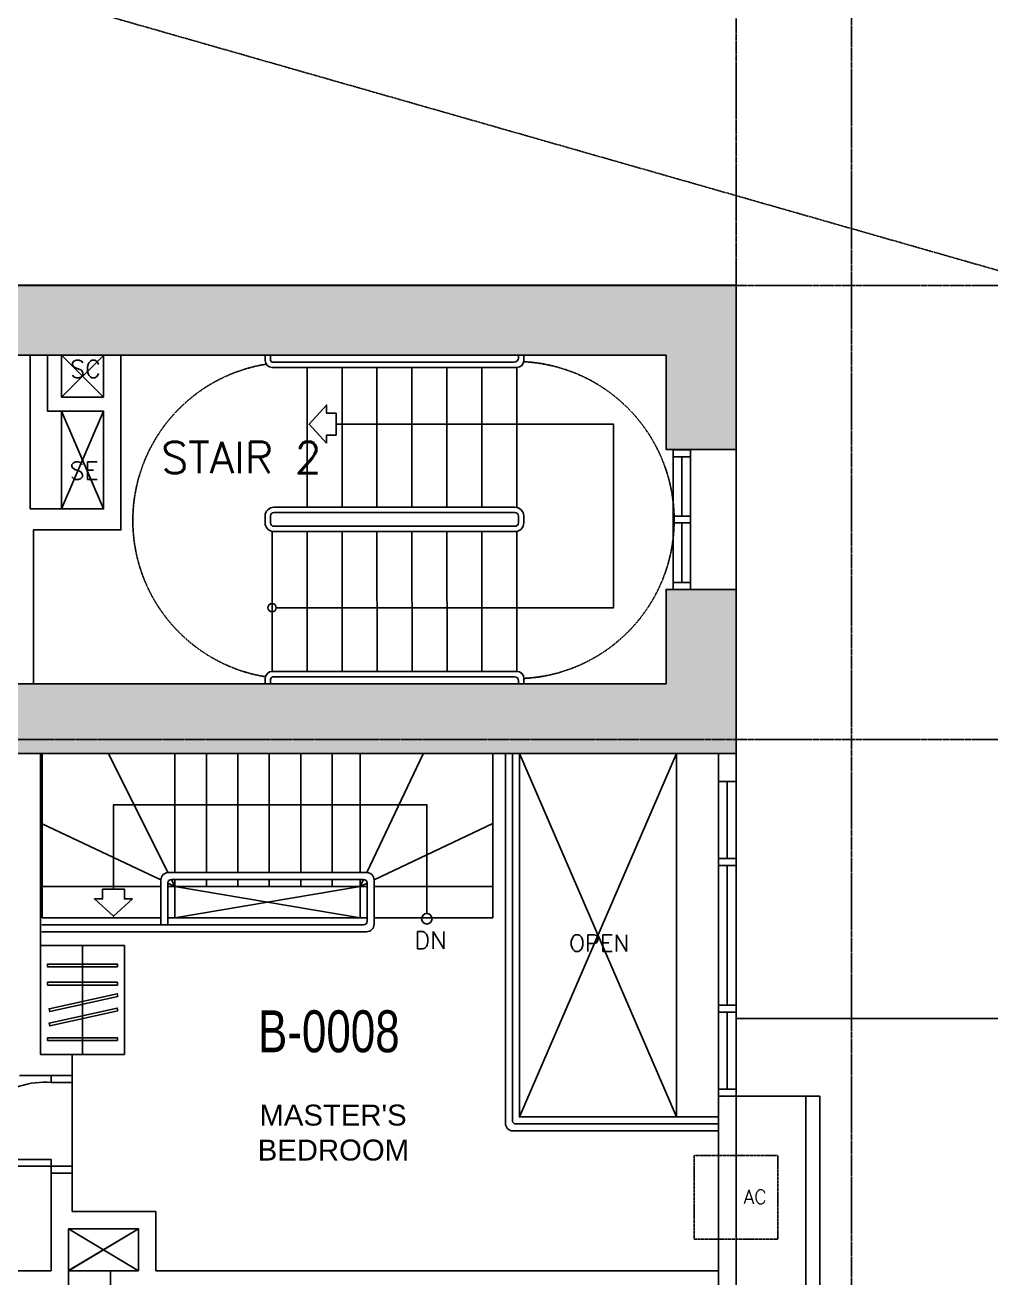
# Model space of a CAD drawing. Header units: inches. Extents: x -189245 to 740841, y -215444 to 469401.
# Drawn here: x 193047 to 199957, y -98932 to -89968 of the extents above; entities that cross this region are included whole.
import ezdxf
from ezdxf.enums import TextEntityAlignment as Align

# ---------------------------------------------------------------- set-up
doc = ezdxf.new("R2010")
doc.units = ezdxf.units.IN
doc.header["$LTSCALE"] = 10
doc.header["$MEASUREMENT"] = 0
for name, pattern in [('GRID NORMAL$0$GRID BASEMENT$0$GRID GROUND$0$GRID$0$$0$PHANTOM', [2.5, 1.25, -0.25, 0.25, -0.25, 0.25, -0.25]), ('HIDDEN', [0.375, 0.25, -0.125]), ('HIDDEN2', [0.1875, 0.125, -0.0625]), ('LEOJ', [0.3, 0.2, -0.1])]:
    doc.linetypes.add(name, pattern=pattern)
for name, color, linetype in [('3', 252, 'Continuous'), ('A-CMU WALL', 4, 'Continuous'), ('A-DOOR', 1, 'Continuous'), ('A-EQUIPMENT', 2, 'Continuous'), ('A-EQUIPTMENT', 1, 'Continuous'), ('A-GRID', 8, 'Continuous'), ('A-HATCH-SOLID', 252, 'Continuous'), ('A-RAILING', 2, 'Continuous'), ('A-SHEARWALL', 6, 'Continuous'), ('A-STAIR', 1, 'Continuous'), ('A-TEXT', 3, 'Continuous'), ('A-UNIT NUMBER', 2, 'Continuous'), ('A-WINDOW', 2, 'Continuous'), ('CABINET', 1, 'Continuous'), ('GRID BASEMENT$0$A-PROPERTY LINE', 1, 'Continuous'), ('TEXT', 3, 'Continuous'), ('TSG - plaster', 4, 'Continuous'), ('TSG- Beam', 4, 'LEOJ'), ('TSG- DIM-WALL SETOUT', 1, 'Continuous'), ('TSG- OPENNING', 1, 'Continuous'), ('TSG- plaster', 4, 'Continuous'), ('TSG-DIM_WINDWS', 1, 'Continuous')]:
    doc.layers.add(name, color=color, linetype=linetype)
doc.styles.add('ARIAL', font='ARIAL.TTF', dxfattribs={"width": 0.75})
doc.styles.add('PRSP_Simplex', font='simplex.shx')

# ---------------------------------------------------------------- blocks, each defined once
blk = doc.blocks.new('STAIR 1 2 3')
at = {"layer": 'A-STAIR', "color": 2, "linetype": 'Continuous'}
for p, q in [((-38999.8, 14612.2), (-38999.8, 14650.2)), ((-37187.8, 14630.2), (-37187.8, 14650.2)), ((-37149.8, 14612.2), (-37149.8, 14650.2)), ((-38949.8, 14562.2), (-37199.8, 14562.2)), ((-38941.8, 14600.2), (-37217.8, 14600.2)), ((-38936.8, 13562.5), (-37212.8, 13562.5)), ((-37212.8, 13562.5), (-38796.8, 13562.5)), ((-38999.8, 13451.5), (-38999.8, 13500.5)), ((-38961.8, 13500.5), (-38961.8, 13450.5)), ((-38936.8, 13524.5), (-37352.8, 13524.5)), ((-37212.8, 13524.5), (-38796.8, 13524.5)), ((-37187.8, 13500.5), (-37187.8, 13450.5)), ((-37149.8, 13451.5), (-37149.8, 13500.5)), ((-37212.8, 13426.5), (-38858.7, 13426.5)), ((-38796.8, 13426.5), (-37212.8, 13426.5)), ((-38796.8, 13388.5), (-38127, 13388.5)), ((-37212.8, 13388.5), (-38022.6, 13388.5)), ((-38948.4, 12388), (-37198.4, 12388)), ((-38998.4, 12338), (-38998.4, 12300)), ((-38960.4, 12330), (-38960.4, 12300)), ((-38940.4, 12350), (-37216.4, 12350)), ((-37186.4, 12320), (-37186.4, 12300)), ((-37148.4, 12338), (-37148.4, 12300))]:
    blk.add_line(p, q, dxfattribs=at)
at = {"layer": 'A-STAIR', "linetype": 'Continuous'}
blk.add_line((-37039.7, 12300.2), (-37039.7, 12300.2), dxfattribs=at)
at = {"layer": 'A-STAIR', "color": 2, "linetype": 'Continuous'}
for points in [[(-38961.8, 14620.2), (-38961.8, 14650)], [(-38022.6, 13388.5), (-38936.8, 13388.5)]]:
    blk.add_lwpolyline(points, dxfattribs=at)
at = {"layer": 'A-STAIR', "linetype": 'Continuous'}
for points in [[(-38699.8, 14562.2), (-38699.8, 13562.5)], [(-38449.8, 14562.2), (-38449.8, 13562.5)], [(-38199.8, 14562.2), (-38199.8, 13562.5)], [(-37949.8, 14562.2), (-37949.8, 13562.5)], [(-37699.8, 14562.2), (-37699.8, 13562.5)], [(-37449.8, 14562.2), (-37449.8, 13562.5)], [(-37199.8, 14562.2), (-37199.8, 13561.3)], [(-38949.8, 13388.5), (-38948.4, 12388)], [(-38699.8, 13388.5), (-38698.4, 12388)], [(-38449.8, 13388.5), (-38448.4, 12388)], [(-38199.8, 13388.5), (-38198.4, 12388)], [(-37949.8, 13388.5), (-37948.4, 12388)], [(-37699.8, 13388.5), (-37698.4, 12388)], [(-37449.8, 13388.5), (-37448.4, 12388)], [(-37199.8, 13389.9), (-37198.4, 12388)]]:
    blk.add_lwpolyline(points, dxfattribs=at)
at = {"layer": 'A-STAIR', "color": 2}
blk.add_lwpolyline([(-38560.4, 14020.5), (-38684.8, 14157), (-38560.4, 14293.5), (-38560.4, 14235), (-38491.6, 14235), (-38491.6, 14079), (-38560.4, 14079)], close=True, dxfattribs=at)
at = {"layer": 'A-STAIR'}
blk.add_lwpolyline([(-38919.8, 12844), (-36506.7, 12844), (-36506.7, 14157), (-38491.6, 14157)], dxfattribs=at)
at = {"layer": 'A-STAIR', "color": 2, "linetype": 'Continuous'}
for points in [[(-38858.7, 13426.5), (-38936.8, 13426.5, -0.414214), (-38961.8, 13451.5), (-38961.8, 13500.5)], [(-37291, 13524.5), (-37212.8, 13524.5, -0.414214), (-37187.8, 13499.5), (-37187.8, 13450.5)], [(-37291, 13426.5), (-37212.8, 13426.5, 0.414214), (-37187.8, 13451.5), (-37187.8, 13500.5)]]:
    blk.add_lwpolyline(points, format="xyb", dxfattribs=at)
at = {"layer": 'A-STAIR', "color": 2}
blk.add_circle((-38949.8, 12844), 30, dxfattribs=at)
at = {"layer": 'A-STAIR', "color": 2, "linetype": 'Continuous'}
for centre, radius, start, end in [((-38949.8, 14612.2), 50, 180, 270), ((-38941.8, 14620.2), 20, 180, 270), ((-37217.8, 14630.2), 30, 270, 0), ((-37199.8, 14612.2), 50, 270, 0), ((-38937.7, 13500.4), 62.2, 89.2192, 179.86407), ((-38937.7, 13500.4), 62.2, 89.21928, 179.86414), ((-37212, 13500.4), 62.2, 0.13599, 90.78087), ((-38936.8, 13451.5), 63, 180.00007, 270.00007), ((-38937.7, 13500.4), 24.2, 88.01504, 179.64665), ((-38937.7, 13500.4), 24.2, 88.01514, 179.64671), ((-37212.8, 13451.5), 63, 270.00007, 0.00007), ((-38948.4, 12338), 50, 90, 180), ((-37198.4, 12338), 50, 0, 90), ((-38940.4, 12330), 20, 90, 180), ((-37216.4, 12320), 30, 0, 90)]:
    blk.add_arc(centre, radius, start, end, dxfattribs=at)
at = {"layer": 'A-STAIR', "linetype": 'HIDDEN'}
for centre, radius, start, end in [((-38813.4, 13467.5), 1132.7, 99.09401, 260.59976), ((-37208.1, 13470.8), 1134.4, 273.02061, 87.08955)]:
    blk.add_arc(centre, radius, start, end, dxfattribs=at)
blk = doc.blocks.new('grid')
at = {"layer": 'A-GRID', "linetype": 'GRID NORMAL$0$GRID BASEMENT$0$GRID GROUND$0$GRID$0$$0$PHANTOM'}
for p, q in [((-77958.8, -228688.5), (-77958.8, -289256.3)), ((-78783.8, -230188.4), (-78783.8, -289282.1)), ((-33688.1, -237636.6), (-100703.6, -237636.6)), ((-33688.1, -240886.6), (-100703.6, -240886.6))]:
    blk.add_line(p, q, dxfattribs=at)
blk = doc.blocks.new('SW6')
at = {"layer": 'A-HATCH-SOLID', "ltscale": 2}
blk.add_hatch(color=254, dxfattribs=at).paths.add_polyline_path([(0, -100), (0, 575), (500, 575), (500, -100), (500, -600), (-4675, -600), (-4675, -100)])
at = {"layer": 'A-SHEARWALL', "color": 6}
blk.add_lwpolyline([(0, -100), (0, 575), (500, 575), (500, -100), (500, -100), (500, -600), (-4675, -600), (-4675, -100), (-4675, -100), (-4675, -100), (0, -100)], dxfattribs=at)
blk = doc.blocks.new('door600')
at = {"color": 2}
for points in [[(50, 150), (100, 150), (100, 750), (50, 750)], [(50, 150), (0, 150), (0, 0), (50, 0)], [(700, 150), (650, 150), (650, 0), (700, 0)]]:
    blk.add_lwpolyline(points, close=True, dxfattribs=at)
at = {"color": 1}
blk.add_arc((100, 197.9), 552.1, 355.02089, 90, dxfattribs=at)
blk = doc.blocks.new('A$C39692B5D')
at = {"layer": 'CABINET', "color": 2, "linetype": 'HIDDEN', "ltscale": 500}
blk.add_line((300, 0), (300, 780.4), dxfattribs=at)
at = {"layer": 'CABINET', "color": 1, "linetype": 'Continuous'}
blk.add_lwpolyline([(600, 0), (0, 0), (0, 780.4), (600, 780.4)], close=True, dxfattribs=at)
at = {"layer": 'CABINET', "color": 2}
for points in [[(550, 626.9), (550, 646.9), (50, 646.9), (50, 626.9)], [(550, 497.3), (550, 517.3), (50, 517.3), (50, 497.3)], [(553.1, 415.2), (548.8, 434.8), (60.5, 326.9), (64.8, 307.4)], [(553.1, 313), (548.8, 332.5), (60.5, 224.7), (64.8, 205.1)], [(550, 99.4), (550, 119.4), (50, 119.4), (50, 99.4)]]:
    blk.add_lwpolyline(points, close=True, dxfattribs=at)

msp = doc.modelspace()

# ---------------------------------------------------------------- hatches: boundary and pattern name
at = {"layer": 'TSG- DIM-WALL SETOUT'}
h = msp.add_hatch(color=253, dxfattribs=at)
h.paths.add_polyline_path([(186285.29041, -132626.32537), (187185.29041, -132626.32537), (187185.29041, -133326.32537), (186285.29041, -133326.32537)])
h.paths.add_polyline_path([(197335.29041, -109930.85693), (198135.29041, -109930.85693), (198135.29041, -109230.85693), (197335.29041, -109230.85693)])
h.paths.add_polyline_path([(201710.2904, -122730.85693), (202410.2904, -122730.85693), (202410.2904, -121730.85693), (201710.2904, -121730.85693)])
h.paths.add_polyline_path([(207710.29041, -122730.85693), (208410.29041, -122730.85693), (208410.29041, -121730.85693), (207710.29041, -121730.85693)])
h.paths.add_polyline_path([(213710.29041, -122730.85693), (214410.29041, -122730.85693), (214410.29041, -121730.85693), (213710.29041, -121730.85693)])
h.paths.add_polyline_path([(219710.29041, -122730.85693), (220410.29041, -122730.85693), (220410.29041, -121730.85693), (219710.29041, -121730.85693)])
h.paths.add_polyline_path([(201710.2904, -117730.85693), (202410.2904, -117730.85693), (202410.2904, -116730.85693), (201710.2904, -116730.85693)])
h.paths.add_polyline_path([(204710.29041, -110230.85693), (205410.29041, -110230.85693), (205410.29041, -109230.85693), (204710.29041, -109230.85693)])
h.paths.add_polyline_path([(210710.29041, -110230.85693), (211410.29041, -110230.85693), (211410.29041, -109230.85693), (210710.29041, -109230.85693)])
h.paths.add_polyline_path([(197335.29041, -122730.85693), (198135.29041, -122730.85693), (198135.29041, -122030.85693), (197335.29041, -122030.85693)])
h.paths.add_polyline_path([(186285.29041, -115430.85693), (186285.29041, -116530.85693), (186985.29041, -116530.85693), (186985.29041, -115430.85693)])
h.paths.add_polyline_path([(197335.29041, -129330.85693), (198135.29041, -129330.85693), (198135.29041, -128630.85693), (197335.29041, -128630.85693)])
h.paths.add_polyline_path([(197335.29041, -103330.85693), (198135.29041, -103330.85693), (198135.29041, -102630.85693), (197335.29041, -102630.85693)])
h.paths.add_polyline_path([(192960.29041, -102580.85693), (194060.29, -102580.85683), (194060.29028, -103380.85683), (192960.29041, -103380.85693)])
h.paths.add_polyline_path([(213710.29041, -117730.85693), (214410.29041, -117730.85693), (214410.29041, -116730.85693), (213710.29041, -116730.85693)])
h.paths.add_polyline_path([(216710.64854, -110230.85693), (217410.64854, -110230.85693), (217410.64854, -109230.85693), (216710.64854, -109230.85693)])
h.paths.add_polyline_path([(219710.29041, -117730.85693), (220410.29041, -117730.85693), (220410.29041, -116730.85693), (219710.29041, -116730.85693)])
h.paths.add_polyline_path([(207710.29041, -117730.85693), (208410.29041, -117730.85693), (208410.29041, -116730.85693), (207710.29041, -116730.85693)])
h.paths.add_polyline_path([(186285.29041, -95230.85693), (187085.29041, -95230.85693), (187085.29041, -94530.85693), (186285.29041, -94530.85693)])
h.paths.add_polyline_path([(186285.29041, -99330.85985), (187185.29041, -99330.85985), (187185.29041, -98630.85985), (186285.29041, -98630.85985)])
h.paths.add_polyline_path([(186285.29041, -107330.85693), (187285.29041, -107330.85693), (187285.29041, -106630.85693), (186285.29041, -106630.85693)])
h.paths.add_polyline_path([(186285.29041, -124630.85693), (187285.29041, -124630.85693), (187285.29041, -125330.85693), (186285.29041, -125330.85693)])
h.paths.add_polyline_path([(192960.29041, -128580.85704), (194060.29, -128580.85693), (194060.29028, -129380.85693), (192960.29041, -129380.85704)])
h.paths.add_polyline_path([(186285.29041, -136730.85693), (187085.29041, -136730.85693), (187085.29041, -137430.85693), (186285.29041, -137430.85693)])
edge = h.paths.add_edge_path()
edge.add_line((233760.29041, -115230.85693), (233760.29041, -113730.85693))
edge = h.paths.add_edge_path()
edge.add_line((233760.29041, -121230.85693), (233760.29041, -122730.85693))
h.paths.add_polyline_path([(233160.29041, -115230.85693), (233760.29041, -115230.85693), (233760.29041, -113730.85693), (233160.29041, -113730.85693)])
h.paths.add_polyline_path([(233160.29041, -116730.85693), (233760.29041, -116730.85693), (233760.29041, -118230.85693), (233160.29041, -118230.85693)])
h.paths.add_polyline_path([(233160.29041, -109230.85693), (233760.29041, -109230.85693), (233760.29041, -110730.85693), (233160.29041, -110730.85693)])
edge = h.paths.add_edge_path()
edge.add_line((233160.29041, -121230.85693), (233160.29041, -122730.85693))
h.paths.add_polyline_path([(233160.29041, -121230.85693), (233760.29041, -121230.85693), (233760.29041, -122730.85693), (233160.29041, -122730.85693)])

# ---------------------------------------------------------------- linework, layer by layer
at = {"layer": '3', "color": 251, "linetype": 'GRID NORMAL$0$GRID BASEMENT$0$GRID GROUND$0$GRID$0$$0$PHANTOM', "flags": 128}
msp.add_lwpolyline([(237371.35219, -102411.03171), (236907.36937, -111088.63621), (237289.02822, -123192.62054), (238264.2428, -131263.91886), (183600.45806, -144612.45953), (182343.32397, -137766.93444), (181388.25096, -130469.16522), (180807.8851, -123132.083), (180604.30197, -115794.90685), (180780.48662, -108467.02455), (181335.07245, -101137.97723), (182262.72419, -93856.83294), (183496.50524, -87007.06036), (237390.30657, -102403.83529)], dxfattribs=at)
at = {"layer": 'A-CMU WALL', "color": 1}
for p, q in [((197932.96435, -95077.74154), (197931.17786, -95080.85693)), ((196583.10556, -95181.18322), (197708.08917, -97780.72642)), ((197708.08917, -95181.18322), (196583.10556, -97780.72642))]:
    msp.add_line(p, q, dxfattribs=at)
at = {"layer": 'A-CMU WALL'}
for p, q in [((198008.14887, -95180.8572), (198008.14887, -97630.86022)), ((198133.14887, -95180.8572), (198133.14887, -97630.86022))]:
    msp.add_line(p, q, dxfattribs=at)
at = {"layer": 'A-CMU WALL', "color": 1}
msp.add_lwpolyline([(197708.08917, -97780.72617), (196583.10556, -97780.72617), (196583.10556, -95181.18322), (197708.08917, -95181.18322)], close=True, dxfattribs=at)
at = {"layer": 'A-CMU WALL'}
for points in [[(198133.14887, -95380.86022), (198008.14887, -95380.86022), (198008.14887, -95180.8572), (198133.14887, -95180.8572)], [(198133.14887, -100330.85437), (198008.14887, -100330.85437), (198008.14887, -97630.86022), (198133.14887, -97630.86022)]]:
    msp.add_lwpolyline(points, close=True, dxfattribs=at)
at = {"layer": 'A-DOOR'}
msp.add_line((193382.96435, -98133.71248), (193382.96435, -97533.71248), dxfattribs=at)
at = {"layer": 'A-EQUIPMENT', "ltscale": 100}
msp.add_lwpolyline([(198133.10625, -100330.85398), (198633.10625, -100330.85398), (198633.10625, -97630.85983), (198133.10625, -97630.85983)], dxfattribs=at)
at = {"layer": 'A-EQUIPTMENT', "linetype": 'HIDDEN'}
msp.add_lwpolyline([(198633.10625, -100330.85398), (198733.10625, -100330.85398), (198733.10625, -97630.85983), (198633.10625, -97630.85983)], dxfattribs=at)
at = {"layer": 'A-EQUIPTMENT', "color": 1, "linetype": 'HIDDEN2'}
msp.add_lwpolyline([(198433.10625, -98655.85691), (197833.10625, -98655.85691), (197833.10625, -98055.85691), (198433.10625, -98055.85691)], close=True, dxfattribs=at)
at = {"layer": 'A-GRID', "color": 2}
msp.add_circle((195921.13744, -96362.57253), 37.46139, dxfattribs=at)
at = {"layer": 'A-RAILING'}
for p, q in [((196483.10556, -97825.72642), (196483.10556, -95180.85683)), ((196533.10556, -97805.72642), (196533.10556, -95180.85683)), ((194018.96288, -96405.85896), (194018.96288, -96085.85896)), ((195488.91118, -96030.85354), (194073.96288, -96030.85896)), ((194093.96288, -96080.85896), (195468.91118, -96080.85354)), ((195543.91118, -96085.85354), (195543.91118, -96400.85354)), ((194068.96288, -96405.85896), (194068.96288, -96105.85896)), ((195493.91118, -96105.85354), (195493.91118, -96380.85354)), ((193167.96288, -96405.85896), (195468.91118, -96405.85354)), ((193167.96288, -96455.85896), (195488.91118, -96455.85354)), ((198008.08927, -97880.72642), (196538.10556, -97880.72642)), ((198008.08927, -97830.72642), (196558.10556, -97830.72642))]:
    msp.add_line(p, q, dxfattribs=at)
at = {"layer": 'A-RAILING', "color": 1}
for p, q in [((196583.10556, -97780.72642), (196583.10556, -95180.85683)), ((198008.08986, -97780.72642), (196583.10556, -97780.72642))]:
    msp.add_line(p, q, dxfattribs=at)
at = {"layer": 'A-RAILING'}
for centre, radius, start, end in [((194073.96288, -96085.85896), 55, 90, 180), ((194093.96288, -96105.85896), 25, 90, 180), ((195468.91118, -96105.85354), 25, 0, 90), ((195488.91118, -96085.85354), 55, 0, 90), ((195468.91118, -96380.85354), 25, 270, 0), ((195488.91118, -96400.85354), 55, 270, 0), ((196538.10556, -97825.72642), 55, 180, 270), ((196558.10556, -97805.72642), 25, 180, 270)]:
    msp.add_arc(centre, radius, start, end, dxfattribs=at)
at = {"layer": 'A-SHEARWALL'}
for p in [(198133.10625, -94005.85693), (198133.10625, -94680.85693)]:
    msp.add_line(p, (198133.10625, -94680.85693), dxfattribs=at)
at = {"layer": 'A-STAIR'}
for p, q in [((193168.99484, -96130.85721), (193168.99515, -95180.85721)), ((193168.99515, -95180.85721), (194118.99475, -95180.85721)), ((194018.96288, -96130.85721), (193168.99484, -96130.85721)), ((194118.99475, -96130.85721), (194068.96288, -96130.85721)), ((194118.99475, -96130.85721), (194118.99475, -96355.85721)), ((195493.91118, -96130.85721), (195443.99397, -96130.85721)), ((195443.99397, -96130.85721), (195443.99397, -96355.85721)), ((196393.99397, -96130.85721), (195543.91118, -96130.85721)), ((196393.99397, -96355.85721), (196393.99397, -96126.69932)), ((195443.99397, -96355.85721), (195493.91118, -96355.85721)), ((195543.91118, -96355.85721), (196393.99397, -96355.85721))]:
    msp.add_line(p, q, dxfattribs=at)
at = {"layer": 'A-STAIR', "elevation": 0}
for points in [[(196393.99397, -95180.85721), (193168.99515, -95180.85721)], [(195443.99397, -96030.85371), (195443.99397, -95180.85721)], [(196393.99397, -96130.85721), (196393.99397, -95180.85721)], [(193679.87008, -96151.42355), (193679.87008, -95546.96585), (195921.13744, -95546.96585), (195921.13744, -96325.11114)], [(195443.99397, -96130.85721), (195443.99397, -96080.85364)], [(195443.99397, -96130.85721), (194118.99475, -96130.85721)], [(194018.96288, -96355.85721), (193168.99484, -96355.85721)], [(194118.99475, -96355.85721), (194068.96288, -96355.85721)]]:
    msp.add_lwpolyline(points, dxfattribs=at)
at = {"layer": 'A-STAIR'}
for points in [[(194069.02803, -96031.08079), (193643.24726, -95180.85721)], [(194118.99475, -96030.85878), (194118.99475, -95180.85721)], [(194343.99475, -96030.85792), (194343.99475, -95180.85721)], [(194568.99475, -96030.85706), (194568.99475, -95180.85721)], [(194793.99475, -96030.8562), (194793.99475, -95180.85721)], [(195018.99475, -96030.85534), (195018.99475, -95180.85721)], [(195243.99475, -96030.85448), (195243.99475, -95180.85721)], [(195491.36368, -96030.90825), (195893.99397, -95181.36778)], [(194019.00719, -96083.65182), (193168.99456, -95682.35007)], [(195543.86296, -96083.55093), (196393.99397, -95680.85801)], [(194118.99475, -96130.85721), (194093.95628, -96080.85896)], [(194118.99475, -96130.85721), (194118.99475, -96080.85886)], [(194343.99475, -96130.85721), (194343.99475, -96080.85797)], [(194568.99475, -96130.85721), (194568.99475, -96080.85709)], [(194793.99475, -96130.85721), (194793.99475, -96080.8562)], [(195018.99475, -96130.85721), (195018.99475, -96080.85531)], [(195243.99475, -96130.85721), (195243.99475, -96080.85443)], [(195443.99397, -96130.85721), (195467.69265, -96080.85354)], [(193168.99484, -96130.85721), (193168.99484, -96355.85721)], [(194118.99475, -96130.85721), (194068.96288, -96107.23653)], [(195443.99397, -96130.85721), (195493.91118, -96107.21226)]]:
    msp.add_lwpolyline(points, dxfattribs=at)
at = {"layer": 'A-STAIR', "color": 2, "elevation": 0}
msp.add_lwpolyline([(193816.37008, -96220.24367), (193679.87008, -96344.54841), (193543.37008, -96220.24367), (193601.87008, -96220.24367), (193601.87008, -96151.42355), (193757.87008, -96151.42355), (193757.87008, -96220.24367)], close=True, dxfattribs=at)
at = {"layer": 'A-WINDOW', "ltscale": 50}
for p, q in [((197745.58927, -93057.02802), (197745.58927, -93480.85633)), ((197745.58927, -93532.02797), (197745.58927, -93957.02803)), ((197733.10625, -94005.85693), (197933.10625, -94005.85693))]:
    msp.add_line(p, q, dxfattribs=at)
at = {"layer": 'A-WINDOW', "color": 2, "linetype": 'Continuous'}
for p, q in [((198070.64887, -95930.86022), (198070.64887, -95380.86022)), ((198070.64887, -96980.86022), (198070.64887, -95980.86022)), ((198070.64887, -97580.86022), (198070.64887, -97030.86022)), ((198008.14887, -98787.85848), (198008.14887, -98880.86084)), ((198133.14887, -98787.85848), (198133.14887, -98880.86084))]:
    msp.add_line(p, q, dxfattribs=at)
at = {"layer": 'A-WINDOW', "ltscale": 50}
for points in [[(197683.08927, -93007.02802), (197683.08927, -93057.02802), (197808.08927, -93057.02802), (197808.08927, -93007.02802)], [(197683.08927, -93480.85633), (197683.08927, -93530.85633), (197808.08927, -93530.85633), (197808.08927, -93480.85633)], [(197683.08927, -93955.85638), (197683.08927, -94005.85638), (197808.08927, -94005.85638), (197808.08927, -93955.85638)]]:
    msp.add_lwpolyline(points, close=True, dxfattribs=at)
at = {"layer": 'A-WINDOW', "color": 1, "linetype": 'Continuous'}
for points in [[(198008.14887, -95380.86022), (198133.14887, -95380.86022), (198133.14887, -95930.86022), (198008.14887, -95930.86022)], [(198008.14887, -95980.86022), (198133.14887, -95980.86022), (198133.14887, -96980.86022), (198008.14887, -96980.86022)], [(198008.14887, -97030.86022), (198133.14887, -97030.86022), (198133.14887, -97580.86022), (198008.14887, -97580.86022)]]:
    msp.add_lwpolyline(points, close=True, dxfattribs=at)
at = {"layer": 'A-WINDOW', "color": 2, "linetype": 'Continuous'}
for points in [[(198133.14887, -95980.86022), (198008.14887, -95980.86022), (198008.14887, -95930.86022), (198133.14887, -95930.86022)], [(198133.14887, -97030.86022), (198008.14887, -97030.86022), (198008.14887, -96980.86022), (198133.14887, -96980.86022)], [(198008.14887, -97580.86022), (198133.14887, -97580.86022), (198133.14887, -97630.86022), (198008.14887, -97630.86022)]]:
    msp.add_lwpolyline(points, close=True, dxfattribs=at)
at = {"layer": 'GRID BASEMENT$0$A-PROPERTY LINE', "color": 1, "linetype": 'HIDDEN'}
msp.add_lwpolyline([(186283.13413, -89517.85791), (191658.13413, -89517.85791), (191658.13413, -91830.39122), (198133.13413, -91830.39122), (198133.13413, -97075.86731), (218735.81013, -97079.96953), (233758.13424, -101367.38548), (233757.50163, -128185.97147), (223446.58652, -130612.19041), (223446.58652, -134880.39122), (198133.43556, -134875.86731), (198133.13413, -140130.39122), (191658.13413, -140130.39122), (191658.13413, -142443.39024), (186283.13413, -142443.40837), (186283.13413, -136830.39122), (185091.91617, -136830.39122, -0.0757802204), (185286.35134, -95130.39122), (186283.13412, -95130.39122), (186283.13413, -89517.85791)], format="xyb", dxfattribs=at)
at = {"layer": 'TSG - plaster', "color": 4}
for p, q in [((193083.10625, -92330.85703), (193083.10625, -93430.58647)), ((193108.08927, -93580.9266), (193108.08927, -94680.85683)), ((193157.96435, -96930.7276), (193157.96435, -95180.85683)), ((193157.96435, -97333.71248), (193157.96435, -96930.7276)), ((193382.96435, -97333.71248), (193157.96435, -97333.71248)), ((193382.96435, -97483.71248), (193382.96435, -97333.71248)), ((193007.96435, -97483.71248), (193382.96435, -97483.71248)), ((193382.96435, -98183.71248), (193232.96435, -98183.71248)), ((193382.96435, -98455.72642), (193382.96435, -98183.71248)), ((193982.96435, -98455.72642), (193382.96435, -98455.72642)), ((193982.96435, -98880.72642), (193982.96435, -98455.72642)), ((193232.96435, -98880.7276), (191457.96435, -98880.7276)), ((198008.08927, -98880.72642), (193982.96435, -98880.72642))]:
    msp.add_line(p, q, dxfattribs=at)
for points in [[(193108.08927, -93580.9266), (193733.0679, -93580.9266), (193733.09829, -92330.85693)], [(193608.09829, -92330.85693), (193608.09829, -92330.85693), (193608.09829, -92630.85683)], [(193608.09829, -92730.85683), (193608.09829, -93430.58647), (193083.10625, -93430.58647)], [(193232.96435, -98183.71248), (193232.96435, -98480.72642), (193232.96435, -98880.72642)]]:
    msp.add_lwpolyline(points, dxfattribs=at)
at = {"layer": 'TSG- Beam', "color": 1, "linetype": 'Continuous'}
for p, q in [((197683.08927, -93005.85638), (197683.08927, -94005.85638)), ((197808.08927, -93055.85638), (197808.08927, -93955.85638))]:
    msp.add_line(p, q, dxfattribs=at)
at = {"layer": 'TSG- OPENNING', "color": 1, "linetype": 'ByBlock'}
for p, q in [((193608.09829, -92630.85683), (193308.09829, -92330.85703)), ((193607.42374, -92331.33206), (193308.09829, -92630.85683)), ((193608.09829, -92730.85683), (193308.09829, -93430.58647)), ((193608.09829, -93430.58647), (193308.09829, -92730.85683)), ((193308.09829, -92730.85683), (193308.09829, -93430.58647)), ((193357.30639, -98880.20189), (193857.96435, -98580.72642)), ((193357.96435, -98880.72642), (193857.96435, -98580.72642)), ((193857.96435, -98880.72642), (193358.18056, -98580.72642)), ((193358.18056, -98580.72642), (193857.96435, -98880.72642))]:
    msp.add_line(p, q, dxfattribs=at)
at = {"layer": 'TSG- OPENNING', "color": 1, "linetype": 'ByBlock', "ltscale": 100}
for p, q in [((194118.99475, -96355.85721), (195443.99397, -96130.85721)), ((195443.99397, -96355.85721), (194118.99475, -96130.85721))]:
    msp.add_line(p, q, dxfattribs=at)
at = {"layer": 'TSG- OPENNING', "color": 1, "linetype": 'ByBlock'}
for points in [[(193308.09829, -92730.85683), (193608.09829, -92730.85683), (193608.09829, -93430.58647), (193308.09829, -93430.58647)], [(193857.96435, -98880.72642), (193857.96435, -98580.72642), (193358.18056, -98580.72642), (193357.96435, -98880.72642)]]:
    msp.add_lwpolyline(points, close=True, dxfattribs=at)
at = {"layer": 'TSG- OPENNING', "color": 1, "linetype": 'ByBlock', "ltscale": 100}
msp.add_lwpolyline([(195443.99397, -96355.85721), (194118.99475, -96355.85721), (194118.99475, -96130.85721), (195443.99397, -96130.85721)], close=True, dxfattribs=at)
at = {"layer": 'TSG- plaster', "color": 4}
for points in [[(193608.09829, -92730.85683), (193208.09829, -92730.85683), (193208.09829, -92330.85693), (193308.09829, -92330.85693), (193308.09829, -92630.85683)], [(193608.09829, -92630.85683), (193308.09829, -92630.85683)], [(193358.18056, -98580.72642), (193857.96435, -98580.72642), (193857.96435, -98880.72642), (193658.19963, -98880.72642), (193658.19963, -99380.72878), (193357.96435, -99380.72878), (193358.18056, -98580.72642)]]:
    msp.add_lwpolyline(points, dxfattribs=at)

# ---------------------------------------------------------------- block references
at = {"layer": 'A-DOOR', "rotation": 90}
msp.add_blockref('door600', (193382.96435, -98183.71248), dxfattribs=at)
at = {"layer": 'A-HATCH-SOLID', "xscale": -1, "rotation": 180}
msp.add_blockref('SW6', (197633.44802, -92430.85693), dxfattribs=at)
at = {"layer": 'A-HATCH-SOLID'}
msp.add_blockref('SW6', (197633.08927, -94580.85683), dxfattribs=at)
at = {"layer": 'TSG- OPENNING', "color": 1, "linetype": 'ByBlock', "ltscale": 100}
msp.add_blockref('STAIR 1 2 3', (233764.01965, -106980.85693), dxfattribs=at)
at = {"layer": 'TSG- plaster'}
msp.add_blockref('grid', (276916.94016, 145805.75787), dxfattribs=at)
at = {"layer": 'TSG-DIM_WINDWS'}
msp.add_blockref('A$C39692B5D', (193158.13585, -97333.71248), dxfattribs=at)

# ---------------------------------------------------------------- texts
at = {"layer": 'A-TEXT', "linetype": 'Continuous', "style": 'PRSP_Simplex'}
msp.add_text('SC', height=125, dxfattribs=at).set_placement((193369.50959, -92492.07324))
msp.add_text('STAIR 2', height=225, dxfattribs=at).set_placement((194594.98423, -93062.44358), align=Align.MIDDLE)
at = {"layer": 'A-TEXT', "style": 'PRSP_Simplex'}
for s, p in [('SE', (193365.64996, -93218.60951)), ('DN', (195832.95353, -96578.67235))]:
    msp.add_text(s, height=125, dxfattribs=at).set_placement(p)
at = {"layer": 'A-TEXT', "insert": (198185.75193, -98302.74756), "char_height": 100, "width": 5794.7602848, "attachment_point": 1}
msp.add_mtext('{\\Fromans|c0;AC}', dxfattribs=at)
at = {"layer": 'A-UNIT NUMBER', "style": 'ARIAL', "width": 0.75}
msp.add_text('B-0008', height=300, dxfattribs=at).set_placement((194713.31166, -97317.51295))
at = {"layer": 'TEXT', "attachment_point": 7}
for s, insert, char_height, width in [('{\\Fromans|c0;OPEN}', (196939.09795, -96596.37316), 120, 1290), ("\\pi675.74;{\\fArial|b0|i0|c0|p34;MASTER'S\\P\\pi663.21;BEDROOM}", (194047.99481, -98094.36254), 150, 2377.9486469)]:
    msp.add_mtext(s, dxfattribs=dict(at, insert=insert, char_height=char_height, width=width))

doc.saveas('drawing.dxf')
